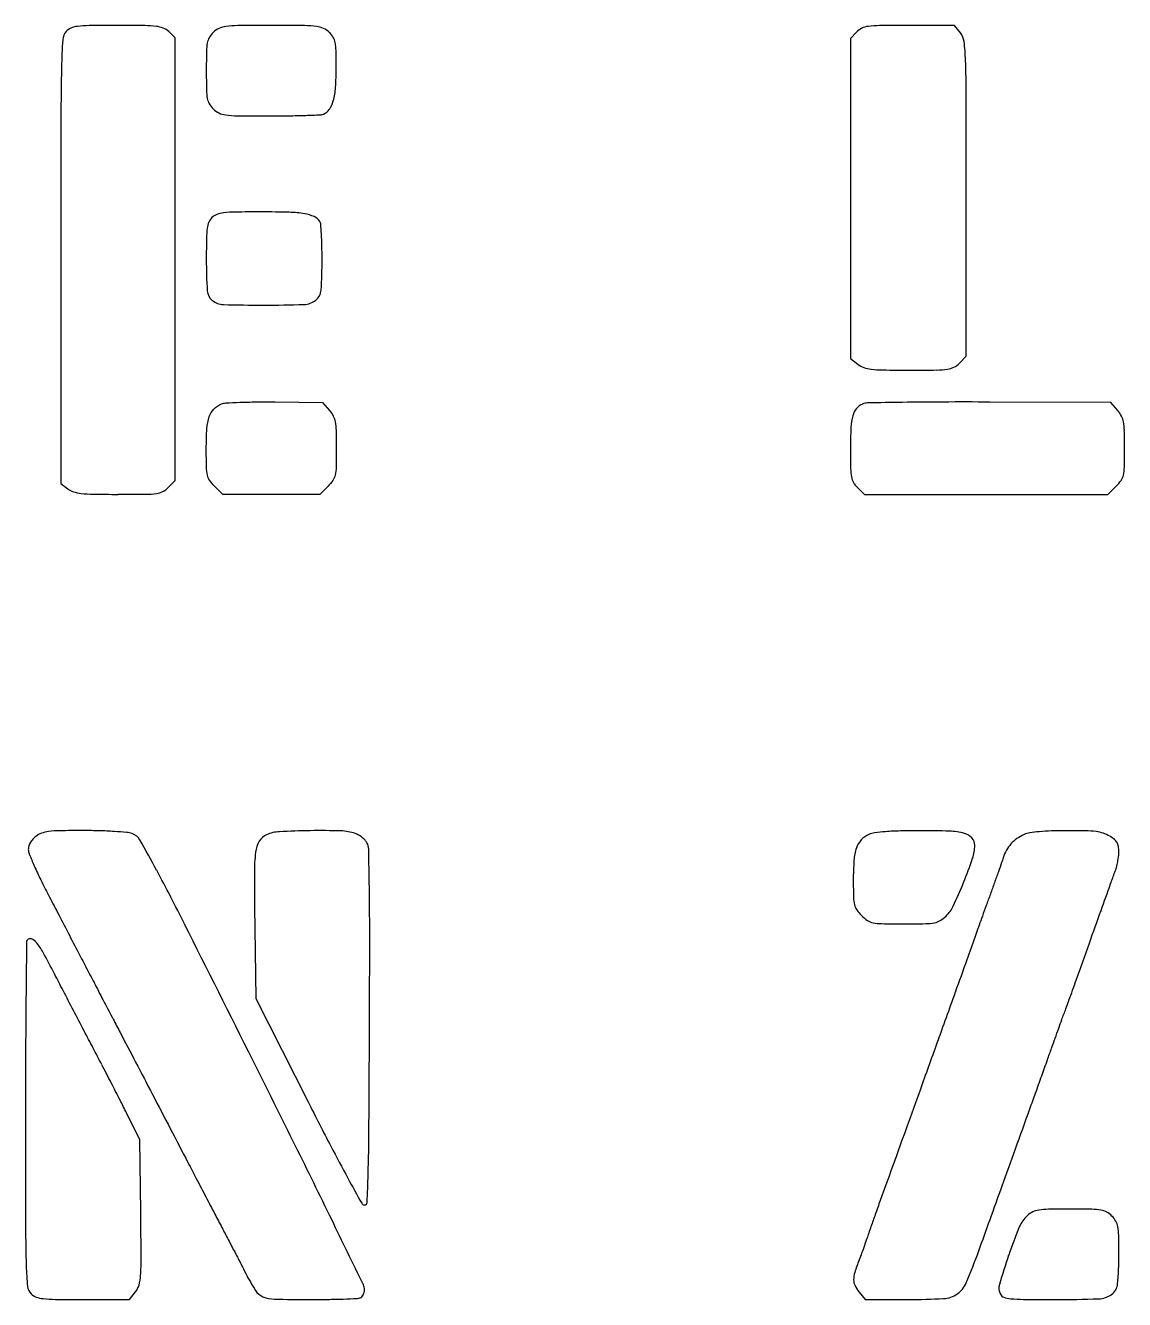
# Model space of a CAD drawing. Header units: centimetres. Extents: x 0 to 40, y 0 to 40.
# Drawn here: x 19.41 to 23.3, y 9.43 to 13.94 of the extents above; entities that cross this region are included whole.
import ezdxf

# ---------------------------------------------------------------- set-up
doc = ezdxf.new("R2010")
doc.units = ezdxf.units.CM
doc.header["$MEASUREMENT"] = 0
doc.layers.add('test v4_0', color=7, linetype='Continuous')

msp = doc.modelspace()

# ---------------------------------------------------------------- linework, layer by layer
at = {"layer": 'test v4_0'}
for p, q in [((22.6985, 13.94), (22.536, 13.94)), ((22.7193, 13.9137), (22.6985, 13.94)), ((19.94, 13.8965), (19.9169, 13.9183)), ((19.94, 12.3291), (19.94, 13.8965)), ((22.3517, 13.9169), (22.33, 13.8937)), ((22.33, 13.8937), (22.33, 12.7615)), ((22.74, 12.7691), (22.74, 13.3282)), ((19.535, 13.1084), (19.535, 12.3189)), ((22.7155, 12.7445), (22.74, 12.7691)), ((22.33, 12.7615), (22.3563, 12.7407)), ((20.2934, 12.6072), (20.4618, 12.605)), ((20.4618, 12.605), (20.4859, 12.5769)), ((23.2517, 12.605), (22.8234, 12.607)), ((23.2759, 12.5769), (23.2517, 12.605)), ((19.535, 12.3189), (19.56, 12.2997)), ((19.9155, 12.3045), (19.94, 12.3291)), ((20.1085, 12.28), (20.0792, 12.3092)), ((20.4515, 12.28), (20.1085, 12.28)), ((20.4808, 12.3092), (20.4515, 12.28)), ((22.3545, 12.3045), (22.3791, 12.28)), ((22.3791, 12.28), (23.2415, 12.28)), ((23.2415, 12.28), (23.2708, 12.3092)), ((20.2218, 10.7442), (20.2251, 10.495)), ((20.2251, 10.495), (20.41, 10.13)), ((19.815, 9.9956), (19.7678, 10.0903)), ((19.818, 9.7398), (19.815, 9.9956)), ((19.6143, 9.43), (19.7785, 9.43)), ((19.7785, 9.43), (19.7997, 9.4569)), ((22.3607, 9.4563), (22.3815, 9.43)), ((22.3815, 9.43), (22.5352, 9.43))]:
    msp.add_line(p, q, dxfattribs=at)
for centre, radius, start, end in [((19.6042, 13.8507), 0.0868, 96.6939, 112.6298), ((19.639, 13.5539), 0.3856, 90.6029, 96.6938), ((19.7334, 4.586), 9.354, 89.99996, 90.60294), ((19.7334, 4.7985), 9.1415, 89.381, 90.00002), ((19.828, 13.5526), 0.3869, 83.2406, 89.381), ((19.8626, 13.8446), 0.0928, 67.7108, 83.2407), ((20.1287, 13.8582), 0.0791, 96.8127, 115.3056), ((20.165, 13.5546), 0.3849, 90.4587, 96.8128), ((20.28, -0.8126), 14.7526, 90.00004, 90.45864), ((20.28, -0.8126), 14.7526, 89.54136, 89.99996), ((20.395, 13.5546), 0.3849, 83.1872, 89.5413), ((20.4313, 13.8582), 0.0791, 64.6944, 83.1873), ((22.4023, 13.8618), 0.0756, 97.1588, 115.3347), ((22.4362, 13.5924), 0.3471, 90.5558, 97.1588), ((22.536, 3.2974), 10.6426, 90.00004, 90.55581), ((19.5893, 13.887), 0.0476, 137.8553, 176.4252), ((19.5889, 13.8874), 0.047, 112.6298, 137.8553), ((19.8742, 13.8728), 0.0624, 46.7881, 67.7108), ((20.112, 13.8676), 0.0593, 149.8176, 169.729), ((20.1368, 13.8532), 0.088, 135, 149.8176), ((20.126, 13.864), 0.0728, 115.3056, 135), ((20.434, 13.864), 0.0728, 45, 64.6944), ((20.4211, 13.8511), 0.091, 30.9177, 45), ((20.4498, 13.8683), 0.0575, 11.0666, 30.9177), ((22.3959, 13.8754), 0.0606, 115.3347, 136.7882), ((22.6705, 13.8753), 0.0621, 7.0786, 38.1886), ((22.0606, 13.7326), 2.5237, 176.4252, 178.6537), ((23.7573, 13.78), 3.7073, 178.9464, 180), ((20.2385, 13.8447), 0.1879, 169.729, 178.9464), ((20.3434, 13.8475), 0.166, 1.2523, 11.0665), ((17.7121, 13.79), 2.7979, 360, 1.2522), ((21.9947, 13.7913), 0.7431, 2.0275, 7.0786), ((19.0094, 13.6857), 3.7302, 0.1203, 2.0275), ((27.6913, 13.6003), 8.1559, 178.65367, 179.91256), ((23.7573, 13.78), 3.7073, 180, 181.0536), ((19.5119, 13.79), 0.9981, 356.0197, 0), ((20.2385, 13.7153), 0.1879, 181.0536, 190.271), ((20.2698, 13.7372), 0.2384, 344.4879, 356.0198), ((20.112, 13.6924), 0.0593, 190.271, 210.1824), ((20.3976, 13.7018), 0.1058, 326.1631, 344.488), ((-151.2085, 13.3282), 173.9485, 359.999983, 0.120304), ((20.1368, 13.7068), 0.088, 210.1824, 225), ((20.1267, 13.6967), 0.0738, 225, 244.2884), ((20.1281, 13.6996), 0.0769, 244.2884, 262.9748), ((20.1632, 13.9847), 0.3643, 262.9748, 269.5148), ((20.2737, 27.0335), 13.4135, 269.51479, 269.99997), ((20.2737, 18.7612), 5.1412, 270, 270.7588), ((20.3006, 16.7307), 3.1105, 270.7588, 271.8644), ((20.235, 18.7453), 5.1262, 271.8644, 272.4321), ((20.451, 13.6616), 0.0379, 272.432, 290.9936), ((20.4487, 13.6675), 0.0442, 290.9936, 326.1631), ((349.6183, 13.1086), 330.0833, 179.912497, 180.000045), ((20.1057, 13.2243), 0.0504, 135.0001, 157.3061), ((20.1041, 13.2259), 0.0482, 110.5167, 135), ((20.1228, 13.1759), 0.1016, 96.4956, 110.5167), ((20.1575, 12.8709), 0.4086, 90.6757, 96.4957), ((20.2457, 5.3981), 7.8819, 90.00004, 90.67567), ((20.2457, 9.6847), 3.5953, 88.4372, 90), ((20.3326, 12.8731), 0.4057, 80.6594, 88.4372), ((20.3768, 13.1413), 0.1339, 65.6572, 80.6594), ((20.4119, 13.219), 0.0486, 33.7317, 65.6572), ((20.3541, 13.1817), 0.3035, 172.327, 179.0839), ((20.138, 13.2108), 0.0855, 157.3061, 172.327), ((20.4376, 13.2362), 0.0177, 4.2506, 33.7318), ((18.5068, 13.0927), 1.9538, 3.2154, 4.2506), ((24.7411, 13.1115), 4.6911, 179.0839, 180), ((19.1687, 13.1298), 1.2909, 1.3492, 3.2154), ((18.319, 13.1098), 2.1408, 0.0716, 1.3492), ((21.9092, 13.1115), 1.8592, 180, 183.4121), ((18.8434, 13.1105), 1.6165, 356.1992, 0.0716), ((20.1004, 13.0037), 0.0472, 183.412, 231.5263), ((20.4069, 13.0066), 0.0495, 308.1921, 356.1992), ((20.1128, 13.0192), 0.067, 231.5263, 268.2196), ((20.2533, 17.5408), 4.5908, 268.2197, 270), ((20.2533, 17.1021), 4.1521, 270, 271.9666), ((20.3933, 13.0239), 0.0715, 271.9666, 308.1921), ((22.4019, 12.7986), 0.0737, 231.8114, 250.2654), ((22.416, 12.8379), 0.1154, 250.2654, 263.4481), ((22.4503, 13.1363), 0.4157, 263.448, 269.274), ((22.5368, 19.966), 7.246, 269.27395, 270), ((22.5368, 22.2438), 9.5238, 270.00004, 270.595), ((22.6326, 13.0212), 0.3008, 270.595, 277.8231), ((22.6639, 12.7929), 0.0703, 277.823, 297.0878), ((22.6607, 12.7993), 0.0775, 297.0877, 315), ((22.4036, 12.541), 0.0677, 140.5289, 164.8958), ((22.3943, 12.5486), 0.0556, 112.3078, 140.529), ((22.3914, 12.5557), 0.048, 91.104, 112.3078), ((23.0086, -19.4754), 32.0851, 90.88258, 91.10397), ((22.6948, 0.8965), 11.7107, 90.18196, 90.88257), ((22.7242, -8.3545), 20.9617, 89.72883, 90.18192), ((22.5268, 12.5077), 0.1953, 164.8959, 177.4654), ((23.1959, 12.5081), 0.1055, 27.7374, 40.6926), ((23.2266, 12.5243), 0.0708, 10.2617, 27.7374), ((24.0522, 12.4402), 1.7222, 177.4655, 180), ((23.1058, 12.5024), 0.1936, 1.2552, 10.2616), ((20.4237, 12.4437), 2.8763, 360, 1.2552), ((26.0573, 12.4402), 3.7273, 180, 181.0501), ((19.772, 12.4437), 3.528, 358.9054, 0), ((22.519, 12.3753), 0.1884, 181.0501, 190.256), ((23.1561, 12.379), 0.1433, 347.7336, 358.9054), ((22.392, 12.3524), 0.0594, 190.2559, 210.1675), ((22.4167, 12.3667), 0.088, 210.1674, 225), ((23.1649, 12.4151), 0.1497, 315, 325.2777), ((23.2448, 12.3597), 0.0525, 325.2777, 347.7336), ((19.5995, 12.3511), 0.0649, 232.4665, 252.3956), ((19.6214, 12.4202), 0.1373, 252.3957, 263.7692), ((19.6569, 12.7446), 0.4637, 263.7692, 269.1327), ((19.7473, 18.7193), 6.4391, 269.1327, 269.91673), ((19.7516, 21.6595), 9.3792, 269.91671, 270.51648), ((19.8335, 12.5768), 0.2962, 270.5165, 277.8027), ((19.8642, 12.3522), 0.0695, 277.8027, 297.1856), ((19.8605, 12.3595), 0.0778, 297.1856, 315), ((19.4897, 11.0115), 0.0721, 138.6833, 150.1688), ((19.4966, 11.0054), 0.0813, 128.1886, 138.6833), ((19.4928, 11.0102), 0.0752, 110.4603, 128.1886), ((19.5046, 10.9787), 0.1087, 97.0119, 110.4603), ((19.5363, 10.7204), 0.369, 90.8287, 97.0119), ((19.6149, 5.2925), 5.7975, 89.99999, 90.82871), ((19.6149, 9.0511), 2.0389, 88.4065, 90), ((19.6288, 9.5522), 1.5376, 86.4377, 88.4066), ((19.6298, 9.568), 1.5218, 84.7719, 86.4378), ((19.761, 11.002), 0.0818, 70.7814, 84.7719), ((19.7713, 11.0314), 0.0506, 29.9257, 70.7814), ((16.6319, 9.2244), 3.6729, 28.0195, 29.9258), ((20.3274, 11.001), 0.1035, 150.2058, 172.8837), ((20.2848, 11.0255), 0.0544, 113.5044, 150.2058), ((20.3156, 10.9546), 0.1317, 92.9815, 113.5044), ((20.4552, 8.275), 2.8148, 90.7631, 92.9815), ((20.4526, 8.4686), 2.6213, 88.3874, 90.7631), ((20.5216, 10.9204), 0.1685, 70.7814, 88.3873), ((20.5527, 11.0097), 0.0739, 60.241, 70.7813), ((20.538, 10.9839), 0.1037, 52.0606, 60.241), ((20.5428, 10.9901), 0.0959, 43.6494, 52.0606), ((20.5823, 11.0278), 0.0412, 27.8402, 43.6494), ((22.4258, 11.0036), 0.0787, 137.3101, 161.3543), ((22.4267, 11.0027), 0.0799, 113.5427, 137.3101), ((22.427, 11.0021), 0.0807, 97.7027, 113.5427), ((22.5033, 10.4375), 0.6504, 94.2984, 97.7027), ((22.5324, 10.0506), 1.0384, 91.425, 94.2984), ((22.5833, 8.005), 3.0847, 90.1492, 91.4251), ((22.5829, 8.1594), 2.9303, 88.0917, 90.1493), ((22.6726, 10.8521), 0.236, 75.0842, 88.0917), ((22.7193, 11.0273), 0.0548, 42.2231, 75.0841), ((22.7308, 11.0377), 0.0392, 360, 42.2231), ((22.992, 10.9575), 0.1269, 125.0026, 137.7955), ((23.0063, 10.9371), 0.1518, 113.8171, 125.0027), ((22.9768, 11.004), 0.0787, 98.8401, 113.8172), ((23.0462, 10.5576), 0.5304, 95.1792, 98.8401), ((23.0681, 10.3158), 0.7733, 91.9517, 95.1793), ((23.1, 9.3791), 1.7105, 90.169, 91.9518), ((23.104, 8.0417), 3.0479, 88.9143, 90.169), ((23.1551, 10.7406), 0.3485, 82.7274, 88.9143), ((23.1816, 10.9483), 0.1391, 71.8338, 82.7274), ((23.1915, 10.9782), 0.1076, 58.6288, 71.8339), ((23.1655, 10.9356), 0.1575, 51.1534, 58.6288), ((23.2388, 11.0266), 0.0406, 30.689, 51.1534), ((19.4592, 11.0233), 0.0392, 162.5446, 180), ((19.4622, 11.0233), 0.0422, 180.0001, 202.2019), ((19.481, 11.0165), 0.062, 150.1688, 162.5446), ((20.9576, 11.6336), 1.6573, 202.202, 203.7783), ((20.8083, 10.941), 0.5882, 172.8837, 180.1666), ((20.5724, 11.0225), 0.0524, 1.2307, 27.8402), ((3.3163, 10.6518), 17.3125, 0.78498, 1.23074), ((22.5167, 10.9729), 0.1746, 161.3543, 176.0577), ((22.6288, 11.0377), 0.1412, 341.0124, 360), ((22.9991, 10.9545), 0.1344, 150.7916, 162.9672), ((22.9893, 10.96), 0.1232, 137.7955, 150.7916), ((23.2418, 11.0284), 0.0372, 9.036, 30.689), ((23.1597, 11.0153), 0.1203, 360, 9.0361), ((23.1515, 11.0153), 0.1285, 352.8037, 360), ((20.7601, 11.5466), 1.4416, 203.7783, 205.956), ((23.3751, 10.9138), 1.0351, 176.0577, 180), ((21.1412, 11.5496), 1.7144, 337.9614, 341.0123), ((23.0993, 11.0054), 0.1779, 339.3645, 345.1101), ((22.9759, 11.0382), 0.3056, 345.11, 348.9416), ((22.9859, 11.0363), 0.2955, 348.9416, 352.8037), ((21.4068, 11.8614), 2.1607, 205.956, 207.5639), ((11.67, 6.5839), 9.2937, 26.69742, 28.01956), ((38.9046, 10.9936), 18.6845, 180.1666, 180.76477), ((7.3368, 10.7069), 13.2916, 359.96792, 0.78496), ((24.9231, 10.9138), 2.5831, 180, 181.3317), ((21.0613, 11.5819), 1.8006, 335.0552, 337.9614), ((22.468, 10.8567), 0.1274, 181.3317, 193.2099), ((22.3947, 10.8395), 0.052, 193.2099, 215.2571), ((37.162, 5.6114), 15.2691, 160.03534, 160.18637), ((40.9882, 4.2214), 19.3399, 159.90878, 160.03529), ((22.4792, 10.8992), 0.1556, 215.2571, 225), ((22.4689, 10.8889), 0.141, 225, 236.1316), ((22.5817, 10.8793), 0.1265, 301.4833, 313.4632), ((22.5894, 10.8712), 0.1153, 313.4632, 335.0553), ((36.8743, 5.7151), 14.9633, 160.18646, 160.31641), ((-213.2112, -106.5073), 261.0101, 26.579232, 26.697491), ((22.4204, 10.8166), 0.0539, 236.1317, 258.9616), ((22.4427, 10.9309), 0.1703, 258.9615, 269.1585), ((22.5191, 16.1322), 5.3722, 269.1584, 270), ((22.5191, 15.7702), 5.0102, 270, 270.8839), ((22.5935, 10.9486), 0.188, 270.884, 280.4141), ((22.6167, 10.8221), 0.0594, 280.4142, 301.4833), ((23.6558, 10.4437), 0.9245, 160.3164, 161.3067), ((299.8857, 7.5025), 280.4899, 179.347482, 179.383922), ((19.4233, 10.6967), 0.00933, 135, 179.3474), ((19.4266, 10.6934), 0.014, 68.4049, 135), ((19.4165, 10.668), 0.0413, 38.5012, 68.4049), ((19.253, 10.5379), 0.2503, 28.7464, 38.5012), ((-61.2164, 10.7453), 81.8448, 359.754749, 359.96789), ((16.4976, 9.0265), 3.393, 27.2961, 28.7464), ((77.5759, 40.7233), 65.3102, 207.466766, 207.521312), ((13.0452, 14.1345), 10.6984, 340.2814, 340.48102), ((49.2744, 10.1974), 29.8642, 179.38396, 179.7667), ((114.9516, 60.1975), 107.4551, 207.521268, 207.558854), ((12.8883, 14.1908), 10.865, 340.084, 340.28133), ((110.8226, 58.0425), 102.7975, 207.558802, 207.596617), ((13.9908, 13.7914), 9.6925, 339.89038, 340.08404), ((54.856, 28.7881), 39.6463, 207.59663, 207.67364), ((21.6683, 10.9803), 1.5166, 339.1279, 339.8904), ((-124.336, 11.0155), 144.965, 359.612214, 359.754766), ((77.2781, 10.0833), 57.8681, 179.766701, 180.00001), ((7.7805, 4.081), 13.4089, 27.44621, 27.7288), ((5.5993, 16.4848), 18.5, 340.39809, 340.53492), ((2.3465, 1.2587), 19.5321, 27.2331, 27.44624), ((-51.3127, -25.5079), 79.9797, 26.335365, 26.579216), ((-34.9577, 30.928), 61.552, 340.342184, 340.398105), ((3.5675, 1.8871), 18.1589, 27.01767, 27.2331), ((-40.0592, 32.7503), 66.9692, 340.286987, 340.34222), ((-22.4761, 26.4501), 48.2915, 340.21643, 340.28702), ((14.5015, 7.4625), 5.8855, 26.5187, 27.01763), ((37.7933, 18.9388), 19.4877, 206.87309, 207.39333), ((-3204.5635, 1171.0416), 3429.973, 340.2139064, 340.2164274), ((227.9556, 10.0832), 208.5456, 179.99997, 180.10929), ((13.0535, 10.0856), 7.5724, 358.39095, 359.61226), ((-17.4893, -8.7653), 42.2393, 25.94208, 26.33536), ((25.4335, 12.5339), 5.567, 207.3933, 208.7155), ((-2303.1368, 846.7587), 2471.991, 340.2106208, 340.2138294), ((60.1929, 30.8061), 45.3113, 207.45535, 207.53671), ((84.1447, 43.2941), 72.3232, 207.536696, 207.593992), ((31.7489, 15.9936), 12.768, 208.7154, 209.16803), ((14.5738, 10.0429), 6.0515, 357.45243, 358.39093), ((40.138, 3.4335), 18.8061, 160.10736, 160.27489), ((-1849.2178, 683.4339), 1989.583, 340.2069238, 340.2105908), ((80.8572, 41.576), 68.6138, 207.59405, 207.651804), ((20.61, 9.7765), 0.0115, 209.168, 270), ((20.61, 9.7743), 0.00931, 270.0001, 357.4524), ((37.8519, 4.2532), 16.3775, 160.27488, 160.46074), ((23.0079, 9.6703), 0.0771, 98.5387, 115.3199), ((23.0349, 9.4903), 0.2591, 90.9312, 98.5387), ((23.106, 5.1159), 4.6341, 90, 90.9312), ((23.106, 4.4999), 5.2501, 89.1479, 90), ((23.1808, 9.5281), 0.2213, 80.6726, 89.1478), ((23.2066, 9.685), 0.0624, 60.8427, 80.6726), ((-9.8647, 9.3961), 29.6846, 0.34802, 0.66337), ((42.4297, 21.4423), 25.2313, 207.65182, 207.77375), ((-197.5221, -96.3482), 242.4456, 25.881389, 25.942123), ((36.6593, 4.6764), 15.112, 160.46072, 160.63261), ((-1357.8498, 506.5972), 1467.363, 340.2023561, 340.2069398), ((23.0308, 9.6447), 0.1114, 132.0306, 157.739), ((23.0081, 9.6699), 0.0775, 115.3199, 132.0306), ((23.196, 9.666), 0.0842, 45, 60.8427), ((23.1935, 9.6635), 0.0876, 30.0791, 45), ((23.2177, 9.6775), 0.0596, 10.1681, 30.0792), ((24.0103, 9.6942), 4.5999, 180.1092, 181.8088), ((23.7615, 9.2102), 1.4405, 160.6326, 161.5972), ((24.6405, 8.9858), 1.8508, 157.7391, 161.053), ((23.0883, 9.6543), 0.1911, 1.0299, 10.1681), ((19.4327, 9.5886), 3.8473, 360, 1.0299), ((18.9501, 9.5711), 0.8693, 356.3128, 0.3481), ((23.1404, 9.2766), 0.8332, 159.3703, 162.6279), ((20.7641, 10.3297), 2.1471, 336.9487, 340.2024), ((25.1878, 8.7979), 2.4295, 161.053, 163.6145), ((22.0703, 9.5886), 1.2097, 355.0532, 360), ((20.4898, 9.583), 1.0777, 181.8087, 185.6648), ((20.822, 9.8437), 0.7094, 206.9085, 212.5155), ((22.4264, 9.5), 0.0851, 162.6279, 180.0368), ((19.461, 9.481), 0.0438, 185.6648, 225.0001), ((19.746, 9.4992), 0.0683, 321.8113, 344.7524), ((19.6469, 9.5262), 0.171, 344.7524, 356.3127), ((20.5711, 9.4646), 0.0389, 0.0001, 25.8814), ((22.3874, 9.4999), 0.0461, 180.0369, 206.2301), ((22.4643, 9.5378), 0.1318, 206.2301, 218.1886), ((22.6561, 9.5246), 0.0909, 304.6954, 336.9487), ((22.9006, 9.4704), 0.0455, 163.6144, 208.1549), ((23.226, 9.4886), 0.0497, 305.0133, 355.0531), ((19.4637, 9.4837), 0.0477, 225, 250.1203), ((19.484, 9.5399), 0.1074, 250.1203, 263.8057), ((19.5205, 9.8758), 0.4453, 263.8057, 269.3779), ((19.6143, 18.5164), 9.0864, 269.37796, 269.99997), ((20.2726, 9.4935), 0.0578, 212.5156, 247.6562), ((20.2941, 9.5457), 0.1143, 247.6563, 268.6754), ((20.4149, 14.7688), 5.3388, 268.6754, 270), ((20.4149, 14.0453), 4.6153, 270, 270.7918), ((20.4398, 12.2434), 2.8132, 270.7918, 271.9391), ((20.3833, 13.9124), 4.4832, 271.939, 272.5473), ((20.5809, 9.4707), 0.0371, 272.5472, 290.9937), ((20.5881, 9.4518), 0.0169, 290.9936, 315.8158), ((20.5769, 9.4627), 0.0325, 315.8158, 331.0064), ((20.5723, 9.4653), 0.0377, 331.0065, 345.1333), ((20.5747, 9.4646), 0.0353, 345.1334, 360), ((22.5352, 11.7464), 2.3164, 270, 273.0819), ((22.6547, 9.5266), 0.0934, 273.0819, 304.6953), ((22.8806, 9.4597), 0.0228, 208.1549, 250.4434), ((22.907, 9.5341), 0.1016, 250.4433, 264.3833), ((22.9469, 9.9392), 0.5087, 264.3833, 269.5106), ((23.0536, 22.4382), 13.0082, 269.51064, 269.99995), ((23.0536, 14.2732), 4.8432, 270, 271.83), ((23.2055, 9.5177), 0.0853, 271.83, 305.0133)]:
    msp.add_arc(centre, radius, start, end, dxfattribs=at)
at = {"layer": 'test v4_0', "extrusion": (0, 0, -1)}
for centre, radius, start, end in [((-20.1354, 12.5246), 0.0823, 44.5171, 67.2601), ((-20.1212, 12.5584), 0.0456, 67.2601, 86.8997), ((-20.2643, 9.9169), 2.6909, 86.8997, 87.9537), ((-20.2426, 10.5219), 2.0855, 87.9537, 89.5793), ((-20.2511, 9.3702), 3.2373, 89.5792, 90.7485), ((-20.2141, 12.5038), 0.1622, 3.5391, 18.6839), ((-20.1262, 12.5336), 0.0694, 18.6839, 44.517), ((-20.4059, 12.5082), 0.1054, 139.3255, 152.2875), ((-20.4365, 12.5243), 0.0709, 152.2876, 169.7447), ((-21.2139, 12.442), 1.1639, 0, 3.539), ((-20.3156, 12.5024), 0.1938, 169.7448, 178.7441), ((-17.636, 12.4437), 2.874, 178.7441, 180), ((-23.4062, 12.442), 3.3562, 358.8706, 360), ((-16.982, 12.4437), 3.528, 180, 181.0946), ((-20.1912, 12.3786), 0.1405, 347.5842, 358.8706), ((-20.3661, 12.379), 0.1433, 181.0946, 192.2664), ((-20.1051, 12.3597), 0.0524, 325.1867, 347.5842), ((-20.1858, 12.4158), 0.1507, 315, 325.1867), ((-20.3749, 12.4151), 0.1497, 214.7223, 225), ((-20.4548, 12.3597), 0.0525, 192.2664, 214.7223), ((-17.0578, 12.9869), 6.1452, 199.09058, 199.41556), ((-22.3983, 11.1386), 0.4939, 197.0328, 199.0906), ((-16.6992, 13.1133), 6.5255, 199.4155, 199.77624), ((-26.0228, 9.9045), 2.946, 19.7916, 20.6354), ((-15.4864, 13.5493), 7.8142, 199.77615, 200.09128), ((-82.5148, -10.4245), 62.9844, 19.700356, 19.791571), ((103.2149, -53.1896), 138.4173, 152.435955, 152.464603), ((210.5756, -109.1626), 259.4929, 152.464566, 152.482442), ((-84.8602, -11.2644), 65.4756, 19.592687, 19.700403), ((-21.0107, 11.3387), 1.8679, 198.6934, 199.6238), ((207.0268, -107.3136), 255.4913, 152.482494, 152.500371), ((44.6281, 34.7425), 71.5543, 199.623895, 199.691046), ((-125.3908, -25.6909), 108.4972, 19.518923, 19.59272), ((81.2476, -41.838), 113.6905, 152.500439, 152.533212), ((74.0233, 45.2623), 102.7752, 199.691074, 199.759142), ((-42.987, 22.6964), 26.4156, 332.56089, 332.7039), ((-70.5282, 36.9962), 57.4479, 332.480951, 332.560935), ((519.4076, 205.2512), 576.0231, 199.759079, 199.7781012), ((-71.2214, 37.3574), 58.2295, 332.401177, 332.480932), ((-31.8374, 7.2193), 9.3261, 19.87807, 20.07929), ((-24.4481, 9.9203), 1.4586, 20.0793, 20.8721), ((-46.5023, 24.4352), 30.3366, 332.27123, 332.40118), ((67.3791, -35.315), 98.3777, 152.326381, 152.394906), ((-32.883, 6.8412), 10.4379, 19.67272, 19.87807), ((719.1633, 277.0811), 788.301, 199.7780769, 199.7909111), ((-32.7362, 6.8937), 10.2819, 19.46507, 19.67271), ((109.2423, -57.2053), 145.6188, 152.394908, 152.446016), ((120.121, -62.8817), 157.8893, 152.445928, 152.495202), ((260.4072, 112.001), 300.7472, 199.790935, 199.817291), ((119.1949, -62.3997), 156.8454, 152.495133, 152.544637), ((168.055, 78.7206), 202.5815, 199.817268, 199.850042), ((111.5051, 58.3056), 142.4595, 199.850024, 199.892652), ((-6.6909, 2.6203), 15.1609, 152.22631, 152.4092), ((-21.1636, 10.0746), 1.2974, 198.4028, 199.2985), ((-2.2765, 0.3134), 20.1417, 152.40918, 152.557), ((-18.5265, 11), 4.0922, 199.6982, 200.0937), ((-18.7752, 10.9109), 3.8279, 199.2985, 199.6982), ((-3.8071, 1.1083), 18.417, 152.55702, 152.70622), ((-19.8076, 10.5313), 2.728, 200.0937, 200.6298), ((-15.5978, 7.1923), 5.1492, 152.7062, 153.0915)]:
    msp.add_arc(centre, radius, start, end, dxfattribs=at)

doc.saveas('drawing.dxf')
